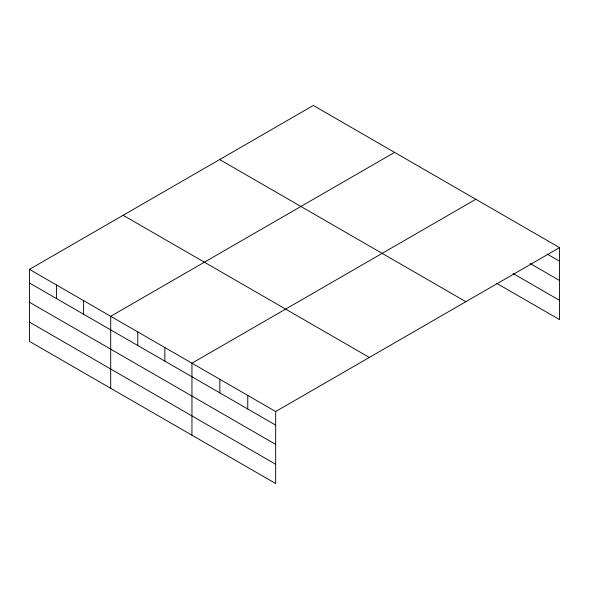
<?xml version="1.0" encoding="UTF-8"?>
<svg xmlns="http://www.w3.org/2000/svg" width="589" height="589" viewBox="0 0 589 589"><rect width="100%" height="100%" fill="white"/><g stroke="black" fill="none" stroke-linecap="round" stroke-linejoin="round"><path stroke-width="0.88" d="M29.45 269.372L275.667 411.52L275.667 483.532L29.45 341.384L29.45 269.372L313.333 105.468L559.55 247.616L559.55 319.628L496.763 283.383M394.586 152.382L110.703 316.278L110.703 388.291M475.838 199.288L191.955 363.185L191.955 435.197M275.667 411.52L559.55 247.616M547.152 254.058L559.55 261.221M530.093 263.489L559.55 280.497M513.041 273.502L559.55 300.353M219.653 159.553L465.87 301.708M123.13 215.279L369.347 357.435M29.45 282.97L275.667 425.118M29.45 302.245L275.667 444.393M29.45 322.102L275.667 464.257M247.763 395.41L247.763 409.009M219.859 379.301L219.859 392.9M164.868 347.554L164.868 361.153M137.782 331.916L137.782 345.515M83.616 300.64L83.616 314.239M56.537 285.002L56.537 298.608"/></g></svg>
